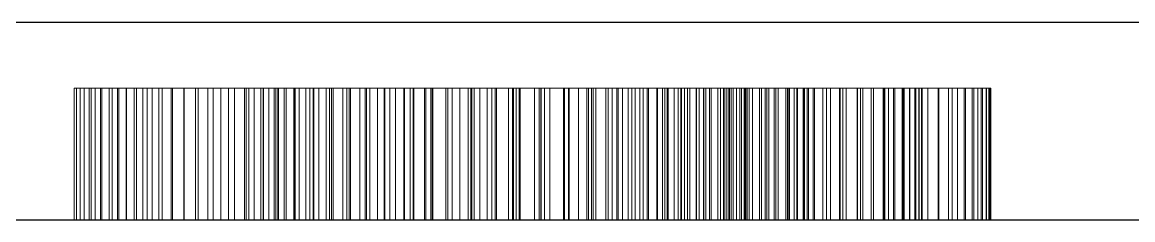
# Model space of a CAD drawing. Header units: millimetres. Extents: x 22 to 677, y 66 to 273.
# Drawn here: x 154.334 to 156.02, y 66.5 to 66.8 of the extents above; entities that cross this region are included whole.
import ezdxf

# ---------------------------------------------------------------- set-up
doc = ezdxf.new("R2010")
doc.units = ezdxf.units.MM
doc.linetypes.add('WP_HIDDEN', pattern=[2.3, 1.5, -0.8])
doc.layers.add('HIDDEN', color=7, linetype='WP_HIDDEN', lineweight=13)
doc.layers.add('VISIBLE', color=7, linetype='CONTINUOUS', lineweight=25)

msp = doc.modelspace()

# ---------------------------------------------------------------- linework, layer by layer
at = {"layer": 'HIDDEN'}
for p, q in [((154.67391, 66.7), (154.41304, 66.7)), ((154.41304, 66.5), (154.41304, 66.7)), ((154.41304, 66.7), (154.41692, 66.7)), ((154.41692, 66.5), (154.41692, 66.7)), ((154.41692, 66.7), (154.42204, 66.7)), ((154.42204, 66.5), (154.42204, 66.7)), ((154.42204, 66.7), (154.42841, 66.7)), ((154.42841, 66.5), (154.42841, 66.7)), ((154.42841, 66.7), (154.43601, 66.7)), ((154.43601, 66.5), (154.43601, 66.7)), ((154.43601, 66.7), (154.44485, 66.7)), ((154.43913, 66.5), (154.43913, 66.7)), ((154.43913, 66.7), (154.7, 66.7)), ((154.45299, 66.7), (154.43913, 66.7)), ((154.44485, 66.5), (154.44485, 66.7)), ((154.44485, 66.7), (154.45493, 66.7)), ((154.45299, 66.5), (154.45299, 66.7)), ((154.47065, 66.7), (154.45299, 66.7)), ((154.45493, 66.5), (154.45493, 66.7)), ((154.45493, 66.7), (154.46624, 66.7)), ((154.46624, 66.5), (154.46624, 66.7)), ((154.46624, 66.7), (154.4788, 66.7)), ((154.47065, 66.5), (154.47065, 66.7)), ((154.48091, 66.7), (154.47065, 66.7)), ((154.4788, 66.5), (154.4788, 66.7)), ((154.4788, 66.7), (154.4926, 66.7)), ((154.48091, 66.5), (154.48091, 66.7)), ((154.49212, 66.7), (154.48091, 66.7)), ((154.49212, 66.5), (154.49212, 66.7)), ((154.50428, 66.7), (154.49212, 66.7)), ((154.4926, 66.5), (154.4926, 66.7)), ((154.4926, 66.7), (154.50764, 66.7)), ((154.50428, 66.5), (154.50428, 66.7)), ((154.51739, 66.7), (154.50428, 66.7)), ((154.50764, 66.5), (154.50764, 66.7)), ((154.50764, 66.7), (154.52392, 66.7)), ((154.51739, 66.5), (154.51739, 66.7)), ((154.53145, 66.7), (154.51739, 66.7)), ((154.52392, 66.5), (154.52392, 66.7)), ((154.52392, 66.7), (154.54144, 66.7)), ((154.53145, 66.5), (154.53145, 66.7)), ((154.54647, 66.7), (154.53145, 66.7)), ((154.54144, 66.5), (154.54144, 66.7)), ((154.54144, 66.7), (154.5602, 66.7)), ((154.54647, 66.5), (154.54647, 66.7)), ((154.56243, 66.7), (154.54647, 66.7)), ((154.5602, 66.5), (154.5602, 66.7)), ((154.5602, 66.7), (154.5802, 66.7)), ((154.56243, 66.5), (154.56243, 66.7)), ((154.57935, 66.7), (154.56243, 66.7)), ((154.57935, 66.5), (154.57935, 66.7)), ((154.59721, 66.7), (154.57935, 66.7)), ((154.5802, 66.5), (154.5802, 66.7)), ((154.5802, 66.7), (154.60144, 66.7)), ((154.59721, 66.5), (154.59721, 66.7)), ((154.61603, 66.7), (154.59721, 66.7)), ((154.60144, 66.5), (154.60144, 66.7)), ((154.60144, 66.7), (154.62391, 66.7)), ((154.61603, 66.5), (154.61603, 66.7)), ((154.6358, 66.7), (154.61603, 66.7)), ((154.62391, 66.5), (154.62391, 66.7)), ((154.62391, 66.7), (154.64738, 66.7)), ((154.6358, 66.5), (154.6358, 66.7)), ((154.65652, 66.7), (154.6358, 66.7)), ((154.64738, 66.5), (154.64738, 66.7)), ((154.64738, 66.7), (154.67159, 66.7)), ((154.65652, 66.5), (154.65652, 66.7)), ((154.67804, 66.7), (154.65652, 66.7)), ((154.67159, 66.5), (154.67159, 66.7)), ((154.67159, 66.7), (154.69654, 66.7)), ((154.67391, 66.5), (154.67391, 66.7)), ((154.68613, 66.7), (154.67391, 66.7)), ((154.67804, 66.5), (154.67804, 66.7)), ((154.7002, 66.7), (154.67804, 66.7)), ((154.68613, 66.5), (154.68613, 66.7)), ((154.70032, 66.7), (154.68613, 66.7)), ((154.69654, 66.5), (154.69654, 66.7)), ((154.69654, 66.7), (154.72224, 66.7)), ((154.7, 66.5), (154.7, 66.7)), ((154.7, 66.7), (154.70838, 66.7)), ((154.7002, 66.5), (154.7002, 66.7)), ((154.72301, 66.7), (154.7002, 66.7)), ((154.70032, 66.5), (154.70032, 66.7)), ((154.71647, 66.7), (154.70032, 66.7)), ((154.70838, 66.5), (154.70838, 66.7)), ((154.70838, 66.7), (154.71902, 66.7)), ((154.71647, 66.5), (154.71647, 66.7)), ((154.7346, 66.7), (154.71647, 66.7)), ((154.71902, 66.5), (154.71902, 66.7)), ((154.71902, 66.7), (154.73193, 66.7)), ((154.72224, 66.5), (154.72224, 66.7)), ((154.72224, 66.7), (154.74867, 66.7)), ((154.72301, 66.5), (154.72301, 66.7)), ((154.74647, 66.7), (154.72301, 66.7)), ((154.73193, 66.5), (154.73193, 66.7)), ((154.73193, 66.7), (154.7471, 66.7)), ((154.7346, 66.5), (154.7346, 66.7)), ((154.7547, 66.7), (154.7346, 66.7)), ((154.74647, 66.5), (154.74647, 66.7)), ((154.77057, 66.7), (154.74647, 66.7)), ((154.7471, 66.5), (154.7471, 66.7)), ((154.7471, 66.7), (154.76454, 66.7)), ((154.74867, 66.5), (154.74867, 66.7)), ((154.74867, 66.7), (154.77585, 66.7)), ((154.7547, 66.5), (154.7547, 66.7)), ((154.77677, 66.7), (154.7547, 66.7)), ((154.76454, 66.5), (154.76454, 66.7)), ((154.76454, 66.7), (154.78424, 66.7)), ((154.77057, 66.5), (154.77057, 66.7)), ((154.79531, 66.7), (154.77057, 66.7)), ((154.77585, 66.5), (154.77585, 66.7)), ((154.77585, 66.7), (154.80377, 66.7)), ((154.77677, 66.5), (154.77677, 66.7)), ((154.8008, 66.7), (154.77677, 66.7)), ((154.78424, 66.5), (154.78424, 66.7)), ((154.78424, 66.7), (154.8062, 66.7)), ((154.8207, 66.7), (154.79531, 66.7)), ((154.79531, 66.5), (154.79531, 66.7)), ((154.8008, 66.5), (154.8008, 66.7)), ((154.82681, 66.7), (154.8008, 66.7)), ((154.80377, 66.5), (154.80377, 66.7)), ((154.80377, 66.7), (154.83243, 66.7)), ((154.8062, 66.5), (154.8062, 66.7)), ((154.8062, 66.7), (154.83043, 66.7)), ((154.84674, 66.7), (154.8207, 66.7)), ((154.8207, 66.5), (154.8207, 66.7)), ((154.82681, 66.5), (154.82681, 66.7)), ((154.85454, 66.7), (154.82681, 66.7)), ((154.83043, 66.5), (154.83043, 66.7)), ((154.83043, 66.7), (154.85659, 66.7)), ((154.83243, 66.5), (154.83243, 66.7)), ((154.83243, 66.7), (154.86183, 66.7)), ((154.87342, 66.7), (154.84674, 66.7)), ((154.84674, 66.5), (154.84674, 66.7)), ((154.85454, 66.5), (154.85454, 66.7)), ((154.88374, 66.7), (154.85454, 66.7)), ((154.85659, 66.5), (154.85659, 66.7)), ((154.85659, 66.7), (154.88433, 66.7)), ((154.86183, 66.5), (154.86183, 66.7)), ((154.86183, 66.7), (154.89197, 66.7)), ((154.90075, 66.7), (154.87342, 66.7)), ((154.87342, 66.5), (154.87342, 66.7)), ((154.88374, 66.5), (154.88374, 66.7)), ((154.91441, 66.7), (154.88374, 66.7)), ((154.88433, 66.5), (154.88433, 66.7)), ((154.88433, 66.7), (154.91365, 66.7)), ((154.89197, 66.5), (154.89197, 66.7)), ((154.89197, 66.7), (154.92286, 66.7)), ((154.92872, 66.7), (154.90075, 66.7)), ((154.90075, 66.5), (154.90075, 66.7)), ((154.91365, 66.5), (154.91365, 66.7)), ((154.91365, 66.7), (154.94457, 66.7)), ((154.91441, 66.5), (154.91441, 66.7)), ((154.94656, 66.7), (154.91441, 66.7)), ((154.92286, 66.5), (154.92286, 66.7)), ((154.92286, 66.7), (154.95448, 66.7)), ((154.92754, 66.5), (154.92754, 66.7)), ((154.92754, 66.7), (154.98034, 66.7)), ((154.95652, 66.7), (154.92754, 66.7)), ((154.95734, 66.7), (154.92872, 66.7)), ((154.92872, 66.5), (154.92872, 66.7)), ((154.94457, 66.5), (154.94457, 66.7)), ((154.94457, 66.7), (154.97706, 66.7)), ((154.94656, 66.5), (154.94656, 66.7)), ((154.98017, 66.7), (154.94656, 66.7)), ((154.95448, 66.5), (154.95448, 66.7)), ((154.95448, 66.7), (154.98685, 66.7)), ((154.95652, 66.5), (154.95652, 66.7)), ((154.99855, 66.7), (154.95652, 66.7)), ((155.01651, 66.7), (154.95734, 66.7)), ((154.95734, 66.5), (154.95734, 66.7)), ((154.97706, 66.5), (154.97706, 66.7)), ((154.97706, 66.7), (155.01114, 66.7)), ((154.98017, 66.5), (154.98017, 66.7)), ((155.01526, 66.7), (154.98017, 66.7)), ((154.98034, 66.5), (154.98034, 66.7)), ((154.98034, 66.7), (155.02862, 66.7)), ((154.98685, 66.5), (154.98685, 66.7)), ((154.98685, 66.7), (155.01996, 66.7)), ((154.99855, 66.5), (154.99855, 66.7)), ((155.0397, 66.7), (154.99855, 66.7)), ((155.01114, 66.5), (155.01114, 66.7)), ((155.01114, 66.7), (155.04681, 66.7)), ((155.01526, 66.5), (155.01526, 66.7)), ((155.05182, 66.7), (155.01526, 66.7)), ((155.07826, 66.7), (155.01651, 66.7)), ((155.01651, 66.5), (155.01651, 66.7)), ((155.01996, 66.5), (155.01996, 66.7)), ((155.01996, 66.7), (155.05381, 66.7)), ((155.02862, 66.5), (155.02862, 66.7)), ((155.02862, 66.7), (155.07237, 66.7)), ((155.0397, 66.5), (155.0397, 66.7)), ((155.0798, 66.7), (155.0397, 66.7)), ((155.04681, 66.5), (155.04681, 66.7)), ((155.04681, 66.7), (155.08406, 66.7)), ((155.05182, 66.5), (155.05182, 66.7)), ((155.08986, 66.7), (155.05182, 66.7)), ((155.05381, 66.5), (155.05381, 66.7)), ((155.05381, 66.7), (155.08841, 66.7)), ((155.07237, 66.5), (155.07237, 66.7)), ((155.07237, 66.7), (155.11159, 66.7)), ((155.12131, 66.7), (155.07826, 66.7)), ((155.07826, 66.5), (155.07826, 66.7)), ((155.0798, 66.5), (155.0798, 66.7)), ((155.11886, 66.7), (155.0798, 66.7)), ((155.08406, 66.5), (155.08406, 66.7)), ((155.08406, 66.7), (155.12158, 66.7)), ((155.08841, 66.5), (155.08841, 66.7)), ((155.08841, 66.7), (155.12675, 66.7)), ((155.08986, 66.5), (155.08986, 66.7)), ((155.13498, 66.7), (155.08986, 66.7)), ((155.11159, 66.5), (155.11159, 66.7)), ((155.11159, 66.7), (155.15589, 66.7)), ((155.11886, 66.5), (155.11886, 66.7)), ((155.15688, 66.7), (155.11886, 66.7)), ((155.1635, 66.7), (155.12131, 66.7)), ((155.12131, 66.5), (155.12131, 66.7)), ((155.12158, 66.5), (155.12158, 66.7)), ((155.12158, 66.7), (155.15734, 66.7)), ((155.12675, 66.5), (155.12675, 66.7)), ((155.12675, 66.7), (155.16427, 66.7)), ((155.13498, 66.5), (155.13498, 66.7)), ((155.17831, 66.7), (155.13498, 66.7)), ((155.15589, 66.5), (155.15589, 66.7)), ((155.15589, 66.7), (155.19819, 66.7)), ((155.15688, 66.5), (155.15688, 66.7)), ((155.19386, 66.7), (155.15688, 66.7)), ((155.15734, 66.5), (155.15734, 66.7)), ((155.15734, 66.7), (155.19133, 66.7)), ((155.20482, 66.7), (155.1635, 66.7)), ((155.1635, 66.5), (155.1635, 66.7)), ((155.16427, 66.5), (155.16427, 66.7)), ((155.16427, 66.7), (155.20094, 66.7)), ((155.17831, 66.5), (155.17831, 66.7)), ((155.21985, 66.7), (155.17831, 66.7)), ((155.19133, 66.5), (155.19133, 66.7)), ((155.19133, 66.7), (155.22355, 66.7)), ((155.19386, 66.5), (155.19386, 66.7)), ((155.2298, 66.7), (155.19386, 66.7)), ((155.19819, 66.5), (155.19819, 66.7)), ((155.19819, 66.7), (155.2385, 66.7)), ((155.20094, 66.5), (155.20094, 66.7)), ((155.20094, 66.7), (155.23678, 66.7)), ((155.24529, 66.7), (155.20482, 66.7)), ((155.20482, 66.5), (155.20482, 66.7)), ((155.21985, 66.5), (155.21985, 66.7)), ((155.2596, 66.7), (155.21985, 66.7)), ((155.22355, 66.5), (155.22355, 66.7)), ((155.22355, 66.7), (155.25401, 66.7)), ((155.2298, 66.5), (155.2298, 66.7)), ((155.2647, 66.7), (155.2298, 66.7)), ((155.23678, 66.5), (155.23678, 66.7)), ((155.23678, 66.7), (155.27177, 66.7)), ((155.2385, 66.5), (155.2385, 66.7)), ((155.2385, 66.7), (155.27681, 66.7)), ((155.2849, 66.7), (155.24529, 66.7)), ((155.24529, 66.5), (155.24529, 66.7)), ((155.25401, 66.5), (155.25401, 66.7)), ((155.25401, 66.7), (155.2827, 66.7)), ((155.2596, 66.5), (155.2596, 66.7)), ((155.29757, 66.7), (155.2596, 66.7)), ((155.2647, 66.5), (155.2647, 66.7)), ((155.29855, 66.7), (155.2647, 66.7)), ((155.27177, 66.5), (155.27177, 66.7)), ((155.27177, 66.7), (155.30593, 66.7)), ((155.27681, 66.5), (155.27681, 66.7)), ((155.27681, 66.7), (155.31313, 66.7)), ((155.2827, 66.5), (155.2827, 66.7)), ((155.2827, 66.7), (155.30962, 66.7)), ((155.32364, 66.7), (155.2849, 66.7)), ((155.2849, 66.5), (155.2849, 66.7)), ((155.29757, 66.5), (155.29757, 66.7)), ((155.33374, 66.7), (155.29757, 66.7)), ((155.29855, 66.5), (155.29855, 66.7)), ((155.3147, 66.7), (155.29855, 66.7)), ((155.30593, 66.5), (155.30593, 66.7)), ((155.30593, 66.7), (155.33925, 66.7)), ((155.30962, 66.5), (155.30962, 66.7)), ((155.30962, 66.7), (155.33478, 66.7)), ((155.31313, 66.5), (155.31313, 66.7)), ((155.31313, 66.7), (155.34746, 66.7)), ((155.3147, 66.5), (155.3147, 66.7)), ((155.3298, 66.7), (155.3147, 66.7)), ((155.36153, 66.7), (155.32364, 66.7)), ((155.32364, 66.5), (155.32364, 66.7)), ((155.3298, 66.5), (155.3298, 66.7)), ((155.34386, 66.7), (155.3298, 66.7)), ((155.33374, 66.5), (155.33374, 66.7)), ((155.36813, 66.7), (155.33374, 66.7)), ((155.33478, 66.5), (155.33478, 66.7)), ((155.33478, 66.7), (155.35754, 66.7)), ((155.33925, 66.5), (155.33925, 66.7)), ((155.33925, 66.7), (155.37174, 66.7)), ((155.34386, 66.5), (155.34386, 66.7)), ((155.35688, 66.7), (155.34386, 66.7)), ((155.34746, 66.5), (155.34746, 66.7)), ((155.34746, 66.7), (155.3798, 66.7)), ((155.35688, 66.5), (155.35688, 66.7)), ((155.36886, 66.7), (155.35688, 66.7)), ((155.35754, 66.5), (155.35754, 66.7)), ((155.35754, 66.7), (155.37726, 66.7)), ((155.39855, 66.7), (155.36153, 66.7)), ((155.36153, 66.5), (155.36153, 66.7)), ((155.36813, 66.5), (155.36813, 66.7)), ((155.40072, 66.7), (155.36813, 66.7)), ((155.36886, 66.5), (155.36886, 66.7)), ((155.3798, 66.7), (155.36886, 66.7)), ((155.37174, 66.5), (155.37174, 66.7)), ((155.37174, 66.7), (155.40339, 66.7)), ((155.37726, 66.5), (155.37726, 66.7)), ((155.37726, 66.7), (155.39395, 66.7)), ((155.3798, 66.5), (155.3798, 66.7)), ((155.3798, 66.7), (155.41014, 66.7)), ((155.3897, 66.7), (155.3798, 66.7)), ((155.3897, 66.5), (155.3897, 66.7)), ((155.39855, 66.7), (155.3897, 66.7)), ((155.39395, 66.5), (155.39395, 66.7)), ((155.39395, 66.7), (155.40761, 66.7)), ((155.39855, 66.5), (155.39855, 66.7)), ((155.40636, 66.7), (155.39855, 66.7)), ((155.43407, 66.7), (155.39855, 66.7)), ((155.40072, 66.5), (155.40072, 66.7)), ((155.43045, 66.7), (155.40072, 66.7)), ((155.40339, 66.5), (155.40339, 66.7)), ((155.40339, 66.7), (155.43419, 66.7)), ((155.40636, 66.5), (155.40636, 66.7)), ((155.41313, 66.7), (155.40636, 66.7)), ((155.45303, 66.7), (155.40725, 66.7)), ((155.40725, 66.5), (155.40725, 66.7)), ((155.40725, 66.7), (155.44237, 66.7)), ((155.40761, 66.5), (155.40761, 66.7)), ((155.40761, 66.7), (155.41823, 66.7)), ((155.41014, 66.5), (155.41014, 66.7)), ((155.41014, 66.7), (155.43766, 66.7)), ((155.41313, 66.5), (155.41313, 66.7)), ((155.42355, 66.7), (155.41313, 66.7)), ((155.41823, 66.5), (155.41823, 66.7)), ((155.41823, 66.7), (155.42582, 66.7)), ((155.42355, 66.5), (155.42355, 66.7)), ((155.4298, 66.7), (155.42355, 66.7)), ((155.42582, 66.5), (155.42582, 66.7)), ((155.42582, 66.7), (155.43037, 66.7)), ((155.4298, 66.5), (155.4298, 66.7)), ((155.43188, 66.7), (155.4298, 66.7)), ((155.43037, 66.5), (155.43037, 66.7)), ((155.43037, 66.7), (155.43188, 66.7)), ((155.43045, 66.5), (155.43045, 66.7)), ((155.4562, 66.7), (155.43045, 66.7)), ((155.43188, 66.5), (155.43188, 66.7)), ((155.46744, 66.7), (155.43407, 66.7)), ((155.43407, 66.5), (155.43407, 66.7)), ((155.43419, 66.5), (155.43419, 66.7)), ((155.43419, 66.7), (155.46416, 66.7)), ((155.43766, 66.5), (155.43766, 66.7)), ((155.43766, 66.7), (155.4615, 66.7)), ((155.44237, 66.5), (155.44237, 66.7)), ((155.44237, 66.7), (155.47527, 66.7)), ((155.4962, 66.7), (155.45303, 66.7)), ((155.45303, 66.5), (155.45303, 66.7)), ((155.4562, 66.5), (155.4562, 66.7)), ((155.478, 66.7), (155.4562, 66.7)), ((155.4615, 66.5), (155.4615, 66.7)), ((155.4615, 66.7), (155.48168, 66.7)), ((155.46416, 66.5), (155.46416, 66.7)), ((155.46416, 66.7), (155.4933, 66.7)), ((155.49865, 66.7), (155.46744, 66.7)), ((155.46744, 66.5), (155.46744, 66.7)), ((155.47527, 66.5), (155.47527, 66.7)), ((155.47527, 66.7), (155.50596, 66.7)), ((155.478, 66.5), (155.478, 66.7)), ((155.49583, 66.7), (155.478, 66.7)), ((155.48168, 66.5), (155.48168, 66.7)), ((155.48168, 66.7), (155.49819, 66.7)), ((155.4933, 66.5), (155.4933, 66.7)), ((155.4933, 66.7), (155.52159, 66.7)), ((155.49583, 66.5), (155.49583, 66.7)), ((155.5097, 66.7), (155.49583, 66.7)), ((155.53673, 66.7), (155.4962, 66.7)), ((155.4962, 66.5), (155.4962, 66.7)), ((155.49819, 66.5), (155.49819, 66.7)), ((155.49819, 66.7), (155.51103, 66.7)), ((155.52772, 66.7), (155.49865, 66.7)), ((155.49865, 66.5), (155.49865, 66.7)), ((155.50596, 66.5), (155.50596, 66.7)), ((155.50596, 66.7), (155.53442, 66.7)), ((155.5097, 66.5), (155.5097, 66.7)), ((155.51961, 66.7), (155.5097, 66.7)), ((155.51103, 66.5), (155.51103, 66.7)), ((155.51103, 66.7), (155.5202, 66.7)), ((155.51961, 66.5), (155.51961, 66.7)), ((155.52555, 66.7), (155.51961, 66.7)), ((155.5202, 66.5), (155.5202, 66.7)), ((155.5202, 66.7), (155.5257, 66.7)), ((155.52159, 66.5), (155.52159, 66.7)), ((155.52159, 66.7), (155.54905, 66.7)), ((155.52555, 66.5), (155.52555, 66.7)), ((155.52754, 66.7), (155.52555, 66.7)), ((155.5257, 66.5), (155.5257, 66.7)), ((155.5257, 66.7), (155.52754, 66.7)), ((155.52754, 66.5), (155.52754, 66.7)), ((155.55463, 66.7), (155.52772, 66.7)), ((155.52772, 66.5), (155.52772, 66.7)), ((155.53442, 66.5), (155.53442, 66.7)), ((155.53442, 66.7), (155.56067, 66.7)), ((155.57464, 66.7), (155.53673, 66.7)), ((155.53673, 66.5), (155.53673, 66.7)), ((155.54905, 66.5), (155.54905, 66.7)), ((155.54905, 66.7), (155.57567, 66.7)), ((155.57939, 66.7), (155.55463, 66.7)), ((155.55463, 66.5), (155.55463, 66.7)), ((155.56067, 66.5), (155.56067, 66.7)), ((155.56067, 66.7), (155.58469, 66.7)), ((155.60992, 66.7), (155.57464, 66.7)), ((155.57464, 66.5), (155.57464, 66.7)), ((155.57567, 66.5), (155.57567, 66.7)), ((155.57567, 66.7), (155.60145, 66.7)), ((155.602, 66.7), (155.57939, 66.7)), ((155.57939, 66.5), (155.57939, 66.7)), ((155.58469, 66.5), (155.58469, 66.7)), ((155.58469, 66.7), (155.6065, 66.7)), ((155.60145, 66.5), (155.60145, 66.7)), ((155.60145, 66.7), (155.62602, 66.7)), ((155.62246, 66.7), (155.602, 66.7)), ((155.602, 66.5), (155.602, 66.7)), ((155.6065, 66.5), (155.6065, 66.7)), ((155.6065, 66.7), (155.62609, 66.7)), ((155.64257, 66.7), (155.60992, 66.7)), ((155.60992, 66.5), (155.60992, 66.7)), ((155.64064, 66.7), (155.62246, 66.7)), ((155.62246, 66.5), (155.62246, 66.7)), ((155.62602, 66.5), (155.62602, 66.7)), ((155.62602, 66.7), (155.649, 66.7)), ((155.62609, 66.5), (155.62609, 66.7)), ((155.62609, 66.7), (155.64341, 66.7)), ((155.65639, 66.7), (155.64064, 66.7)), ((155.64064, 66.5), (155.64064, 66.7)), ((155.6726, 66.7), (155.64257, 66.7)), ((155.64257, 66.5), (155.64257, 66.7)), ((155.64341, 66.5), (155.64341, 66.7)), ((155.64341, 66.7), (155.65842, 66.7)), ((155.649, 66.5), (155.649, 66.7)), ((155.649, 66.7), (155.6704, 66.7)), ((155.66971, 66.7), (155.65639, 66.7)), ((155.65639, 66.5), (155.65639, 66.7)), ((155.65842, 66.5), (155.65842, 66.7)), ((155.65842, 66.7), (155.67113, 66.7)), ((155.68062, 66.7), (155.66971, 66.7)), ((155.66971, 66.5), (155.66971, 66.7)), ((155.6704, 66.5), (155.6704, 66.7)), ((155.6704, 66.7), (155.69022, 66.7)), ((155.67113, 66.5), (155.67113, 66.7)), ((155.67113, 66.7), (155.68152, 66.7)), ((155.7, 66.7), (155.6726, 66.7)), ((155.6726, 66.5), (155.6726, 66.7)), ((155.6891, 66.7), (155.68062, 66.7)), ((155.68062, 66.5), (155.68062, 66.7)), ((155.68152, 66.5), (155.68152, 66.7)), ((155.68152, 66.7), (155.68961, 66.7)), ((155.69515, 66.7), (155.6891, 66.7)), ((155.6891, 66.5), (155.6891, 66.7)), ((155.68961, 66.5), (155.68961, 66.7)), ((155.68961, 66.7), (155.69538, 66.7)), ((155.69022, 66.5), (155.69022, 66.7)), ((155.69022, 66.7), (155.70845, 66.7)), ((155.69879, 66.7), (155.69515, 66.7)), ((155.69515, 66.5), (155.69515, 66.7)), ((155.69538, 66.5), (155.69538, 66.7)), ((155.69538, 66.7), (155.69885, 66.7)), ((155.7, 66.7), (155.69879, 66.7)), ((155.69879, 66.5), (155.69879, 66.7)), ((155.69885, 66.5), (155.69885, 66.7)), ((155.69885, 66.7), (155.7, 66.7)), ((155.72446, 66.7), (155.7, 66.7)), ((155.7, 66.5), (155.7, 66.7)), ((155.70845, 66.5), (155.70845, 66.7)), ((155.70845, 66.7), (155.72509, 66.7)), ((155.74565, 66.7), (155.72446, 66.7)), ((155.72446, 66.5), (155.72446, 66.7)), ((155.72509, 66.5), (155.72509, 66.7)), ((155.72509, 66.7), (155.74015, 66.7)), ((155.74015, 66.5), (155.74015, 66.7)), ((155.74015, 66.7), (155.75362, 66.7)), ((155.76359, 66.7), (155.74565, 66.7)), ((155.74565, 66.5), (155.74565, 66.7)), ((155.75362, 66.5), (155.75362, 66.7)), ((155.75362, 66.7), (155.76551, 66.7)), ((155.77826, 66.7), (155.76359, 66.7)), ((155.76359, 66.5), (155.76359, 66.7)), ((155.76551, 66.5), (155.76551, 66.7)), ((155.76551, 66.7), (155.77582, 66.7)), ((155.77582, 66.5), (155.77582, 66.7)), ((155.77582, 66.7), (155.78453, 66.7)), ((155.78967, 66.7), (155.77826, 66.7)), ((155.77826, 66.5), (155.77826, 66.7)), ((155.78453, 66.5), (155.78453, 66.7)), ((155.78453, 66.7), (155.79167, 66.7)), ((155.79783, 66.7), (155.78967, 66.7)), ((155.78967, 66.5), (155.78967, 66.7)), ((155.79167, 66.5), (155.79167, 66.7)), ((155.79167, 66.7), (155.79721, 66.7)), ((155.79721, 66.5), (155.79721, 66.7)), ((155.79721, 66.7), (155.80118, 66.7)), ((155.80272, 66.7), (155.79783, 66.7)), ((155.79783, 66.5), (155.79783, 66.7)), ((155.80118, 66.5), (155.80118, 66.7)), ((155.80118, 66.7), (155.80356, 66.7)), ((155.80435, 66.7), (155.80272, 66.7)), ((155.80272, 66.5), (155.80272, 66.7)), ((155.80356, 66.5), (155.80356, 66.7)), ((155.80356, 66.7), (155.80435, 66.7)), ((155.80435, 66.5), (155.80435, 66.7)), ((154.41304, 66.5), (154.67391, 66.5)), ((154.41692, 66.5), (154.41304, 66.5)), ((154.42204, 66.5), (154.41692, 66.5)), ((154.42841, 66.5), (154.42204, 66.5)), ((154.43601, 66.5), (154.42841, 66.5)), ((154.44485, 66.5), (154.43601, 66.5)), ((154.43913, 66.5), (154.45299, 66.5)), ((154.7, 66.5), (154.43913, 66.5)), ((154.45493, 66.5), (154.44485, 66.5)), ((154.45299, 66.5), (154.47065, 66.5)), ((154.46624, 66.5), (154.45493, 66.5)), ((154.4788, 66.5), (154.46624, 66.5)), ((154.47065, 66.5), (154.48091, 66.5)), ((154.4926, 66.5), (154.4788, 66.5)), ((154.48091, 66.5), (154.49212, 66.5)), ((154.49212, 66.5), (154.50428, 66.5)), ((154.50764, 66.5), (154.4926, 66.5)), ((154.50428, 66.5), (154.51739, 66.5)), ((154.52392, 66.5), (154.50764, 66.5)), ((154.51739, 66.5), (154.53145, 66.5)), ((154.54144, 66.5), (154.52392, 66.5)), ((154.53145, 66.5), (154.54647, 66.5)), ((154.5602, 66.5), (154.54144, 66.5)), ((154.54647, 66.5), (154.56243, 66.5)), ((154.5802, 66.5), (154.5602, 66.5)), ((154.56243, 66.5), (154.57935, 66.5)), ((154.57935, 66.5), (154.59721, 66.5)), ((154.60144, 66.5), (154.5802, 66.5)), ((154.59721, 66.5), (154.61603, 66.5)), ((154.62391, 66.5), (154.60144, 66.5)), ((154.61603, 66.5), (154.6358, 66.5)), ((154.64738, 66.5), (154.62391, 66.5)), ((154.6358, 66.5), (154.65652, 66.5)), ((154.67159, 66.5), (154.64738, 66.5)), ((154.65652, 66.5), (154.67804, 66.5)), ((154.69654, 66.5), (154.67159, 66.5)), ((154.67391, 66.5), (154.68613, 66.5)), ((154.67804, 66.5), (154.7002, 66.5)), ((154.68613, 66.5), (154.70032, 66.5)), ((154.72224, 66.5), (154.69654, 66.5)), ((154.70838, 66.5), (154.7, 66.5)), ((154.7002, 66.5), (154.72301, 66.5)), ((154.70032, 66.5), (154.71647, 66.5)), ((154.71902, 66.5), (154.70838, 66.5)), ((154.71647, 66.5), (154.7346, 66.5)), ((154.73193, 66.5), (154.71902, 66.5)), ((154.74867, 66.5), (154.72224, 66.5)), ((154.72301, 66.5), (154.74647, 66.5)), ((154.7471, 66.5), (154.73193, 66.5)), ((154.7346, 66.5), (154.7547, 66.5)), ((154.74647, 66.5), (154.77057, 66.5)), ((154.76454, 66.5), (154.7471, 66.5)), ((154.77585, 66.5), (154.74867, 66.5)), ((154.7547, 66.5), (154.77677, 66.5)), ((154.78424, 66.5), (154.76454, 66.5)), ((154.77057, 66.5), (154.79531, 66.5)), ((154.80377, 66.5), (154.77585, 66.5)), ((154.77677, 66.5), (154.8008, 66.5)), ((154.8062, 66.5), (154.78424, 66.5)), ((154.79531, 66.5), (154.8207, 66.5)), ((154.8008, 66.5), (154.82681, 66.5)), ((154.83243, 66.5), (154.80377, 66.5)), ((154.83043, 66.5), (154.8062, 66.5)), ((154.8207, 66.5), (154.84674, 66.5)), ((154.82681, 66.5), (154.85454, 66.5)), ((154.85659, 66.5), (154.83043, 66.5)), ((154.86183, 66.5), (154.83243, 66.5)), ((154.84674, 66.5), (154.87342, 66.5)), ((154.85454, 66.5), (154.88374, 66.5)), ((154.88433, 66.5), (154.85659, 66.5)), ((154.89197, 66.5), (154.86183, 66.5)), ((154.87342, 66.5), (154.90075, 66.5)), ((154.88374, 66.5), (154.91441, 66.5)), ((154.91365, 66.5), (154.88433, 66.5)), ((154.92286, 66.5), (154.89197, 66.5)), ((154.90075, 66.5), (154.92872, 66.5)), ((154.94457, 66.5), (154.91365, 66.5)), ((154.91441, 66.5), (154.94656, 66.5)), ((154.95448, 66.5), (154.92286, 66.5)), ((154.92754, 66.5), (154.95652, 66.5)), ((154.98034, 66.5), (154.92754, 66.5)), ((154.92872, 66.5), (154.95734, 66.5)), ((154.97706, 66.5), (154.94457, 66.5)), ((154.94656, 66.5), (154.98017, 66.5)), ((154.98685, 66.5), (154.95448, 66.5)), ((154.95652, 66.5), (154.99855, 66.5)), ((154.95734, 66.5), (155.01651, 66.5)), ((155.01114, 66.5), (154.97706, 66.5)), ((154.98017, 66.5), (155.01526, 66.5)), ((155.02862, 66.5), (154.98034, 66.5)), ((155.01996, 66.5), (154.98685, 66.5)), ((154.99855, 66.5), (155.0397, 66.5)), ((155.04681, 66.5), (155.01114, 66.5)), ((155.01526, 66.5), (155.05182, 66.5)), ((155.01651, 66.5), (155.07826, 66.5)), ((155.05381, 66.5), (155.01996, 66.5)), ((155.07237, 66.5), (155.02862, 66.5)), ((155.0397, 66.5), (155.0798, 66.5)), ((155.08406, 66.5), (155.04681, 66.5)), ((155.05182, 66.5), (155.08986, 66.5)), ((155.08841, 66.5), (155.05381, 66.5)), ((155.11159, 66.5), (155.07237, 66.5)), ((155.07826, 66.5), (155.12131, 66.5)), ((155.0798, 66.5), (155.11886, 66.5)), ((155.12158, 66.5), (155.08406, 66.5)), ((155.12675, 66.5), (155.08841, 66.5)), ((155.08986, 66.5), (155.13498, 66.5)), ((155.15589, 66.5), (155.11159, 66.5)), ((155.11886, 66.5), (155.15688, 66.5)), ((155.12131, 66.5), (155.1635, 66.5)), ((155.15734, 66.5), (155.12158, 66.5)), ((155.16427, 66.5), (155.12675, 66.5)), ((155.13498, 66.5), (155.17831, 66.5)), ((155.19819, 66.5), (155.15589, 66.5)), ((155.15688, 66.5), (155.19386, 66.5)), ((155.19133, 66.5), (155.15734, 66.5)), ((155.1635, 66.5), (155.20482, 66.5)), ((155.20094, 66.5), (155.16427, 66.5)), ((155.17831, 66.5), (155.21985, 66.5)), ((155.22355, 66.5), (155.19133, 66.5)), ((155.19386, 66.5), (155.2298, 66.5)), ((155.2385, 66.5), (155.19819, 66.5)), ((155.23678, 66.5), (155.20094, 66.5)), ((155.20482, 66.5), (155.24529, 66.5)), ((155.21985, 66.5), (155.2596, 66.5)), ((155.25401, 66.5), (155.22355, 66.5)), ((155.2298, 66.5), (155.2647, 66.5)), ((155.27177, 66.5), (155.23678, 66.5)), ((155.27681, 66.5), (155.2385, 66.5)), ((155.24529, 66.5), (155.2849, 66.5)), ((155.2827, 66.5), (155.25401, 66.5)), ((155.2596, 66.5), (155.29757, 66.5)), ((155.2647, 66.5), (155.29855, 66.5)), ((155.30593, 66.5), (155.27177, 66.5)), ((155.31313, 66.5), (155.27681, 66.5)), ((155.30962, 66.5), (155.2827, 66.5)), ((155.2849, 66.5), (155.32364, 66.5)), ((155.29757, 66.5), (155.33374, 66.5)), ((155.29855, 66.5), (155.3147, 66.5)), ((155.33925, 66.5), (155.30593, 66.5)), ((155.33478, 66.5), (155.30962, 66.5)), ((155.34746, 66.5), (155.31313, 66.5)), ((155.3147, 66.5), (155.3298, 66.5)), ((155.32364, 66.5), (155.36153, 66.5)), ((155.3298, 66.5), (155.34386, 66.5)), ((155.33374, 66.5), (155.36813, 66.5)), ((155.35754, 66.5), (155.33478, 66.5)), ((155.37174, 66.5), (155.33925, 66.5)), ((155.34386, 66.5), (155.35688, 66.5)), ((155.3798, 66.5), (155.34746, 66.5)), ((155.35688, 66.5), (155.36886, 66.5)), ((155.37726, 66.5), (155.35754, 66.5)), ((155.36153, 66.5), (155.39855, 66.5)), ((155.36813, 66.5), (155.40072, 66.5)), ((155.36886, 66.5), (155.3798, 66.5)), ((155.40339, 66.5), (155.37174, 66.5)), ((155.39395, 66.5), (155.37726, 66.5)), ((155.3798, 66.5), (155.3897, 66.5)), ((155.41014, 66.5), (155.3798, 66.5)), ((155.3897, 66.5), (155.39855, 66.5)), ((155.40761, 66.5), (155.39395, 66.5)), ((155.39855, 66.5), (155.43407, 66.5)), ((155.39855, 66.5), (155.40636, 66.5)), ((155.40072, 66.5), (155.43045, 66.5)), ((155.43419, 66.5), (155.40339, 66.5)), ((155.40636, 66.5), (155.41313, 66.5)), ((155.40725, 66.5), (155.45303, 66.5)), ((155.44237, 66.5), (155.40725, 66.5)), ((155.41823, 66.5), (155.40761, 66.5)), ((155.43766, 66.5), (155.41014, 66.5)), ((155.41313, 66.5), (155.42355, 66.5)), ((155.42582, 66.5), (155.41823, 66.5)), ((155.42355, 66.5), (155.4298, 66.5)), ((155.43037, 66.5), (155.42582, 66.5)), ((155.4298, 66.5), (155.43188, 66.5)), ((155.43188, 66.5), (155.43037, 66.5)), ((155.43045, 66.5), (155.4562, 66.5)), ((155.43407, 66.5), (155.46744, 66.5)), ((155.46416, 66.5), (155.43419, 66.5)), ((155.4615, 66.5), (155.43766, 66.5)), ((155.47527, 66.5), (155.44237, 66.5)), ((155.45303, 66.5), (155.4962, 66.5)), ((155.4562, 66.5), (155.478, 66.5)), ((155.48168, 66.5), (155.4615, 66.5)), ((155.4933, 66.5), (155.46416, 66.5)), ((155.46744, 66.5), (155.49865, 66.5)), ((155.50596, 66.5), (155.47527, 66.5)), ((155.478, 66.5), (155.49583, 66.5)), ((155.49819, 66.5), (155.48168, 66.5)), ((155.52159, 66.5), (155.4933, 66.5)), ((155.49583, 66.5), (155.5097, 66.5)), ((155.4962, 66.5), (155.53673, 66.5)), ((155.51103, 66.5), (155.49819, 66.5)), ((155.49865, 66.5), (155.52772, 66.5)), ((155.53442, 66.5), (155.50596, 66.5)), ((155.5097, 66.5), (155.51961, 66.5)), ((155.5202, 66.5), (155.51103, 66.5)), ((155.51961, 66.5), (155.52555, 66.5)), ((155.5257, 66.5), (155.5202, 66.5)), ((155.54905, 66.5), (155.52159, 66.5)), ((155.52555, 66.5), (155.52754, 66.5)), ((155.52754, 66.5), (155.5257, 66.5)), ((155.52772, 66.5), (155.55463, 66.5)), ((155.56067, 66.5), (155.53442, 66.5)), ((155.53673, 66.5), (155.57464, 66.5)), ((155.57567, 66.5), (155.54905, 66.5)), ((155.55463, 66.5), (155.57939, 66.5)), ((155.58469, 66.5), (155.56067, 66.5)), ((155.57464, 66.5), (155.60992, 66.5)), ((155.60145, 66.5), (155.57567, 66.5)), ((155.57939, 66.5), (155.602, 66.5)), ((155.6065, 66.5), (155.58469, 66.5)), ((155.62602, 66.5), (155.60145, 66.5)), ((155.602, 66.5), (155.62246, 66.5)), ((155.62609, 66.5), (155.6065, 66.5)), ((155.60992, 66.5), (155.64257, 66.5)), ((155.62246, 66.5), (155.64064, 66.5)), ((155.649, 66.5), (155.62602, 66.5)), ((155.64341, 66.5), (155.62609, 66.5)), ((155.64064, 66.5), (155.65639, 66.5)), ((155.64257, 66.5), (155.6726, 66.5)), ((155.65842, 66.5), (155.64341, 66.5)), ((155.6704, 66.5), (155.649, 66.5)), ((155.65639, 66.5), (155.66971, 66.5)), ((155.67113, 66.5), (155.65842, 66.5)), ((155.66971, 66.5), (155.68062, 66.5)), ((155.69022, 66.5), (155.6704, 66.5)), ((155.68152, 66.5), (155.67113, 66.5)), ((155.6726, 66.5), (155.7, 66.5)), ((155.68062, 66.5), (155.6891, 66.5)), ((155.68961, 66.5), (155.68152, 66.5)), ((155.6891, 66.5), (155.69515, 66.5)), ((155.69538, 66.5), (155.68961, 66.5)), ((155.70845, 66.5), (155.69022, 66.5)), ((155.69515, 66.5), (155.69879, 66.5)), ((155.69885, 66.5), (155.69538, 66.5)), ((155.69879, 66.5), (155.7, 66.5)), ((155.7, 66.5), (155.69885, 66.5)), ((155.7, 66.5), (155.72446, 66.5)), ((155.72509, 66.5), (155.70845, 66.5)), ((155.72446, 66.5), (155.74565, 66.5)), ((155.74015, 66.5), (155.72509, 66.5)), ((155.75362, 66.5), (155.74015, 66.5)), ((155.74565, 66.5), (155.76359, 66.5)), ((155.76551, 66.5), (155.75362, 66.5)), ((155.76359, 66.5), (155.77826, 66.5)), ((155.77582, 66.5), (155.76551, 66.5)), ((155.78453, 66.5), (155.77582, 66.5)), ((155.77826, 66.5), (155.78967, 66.5)), ((155.79167, 66.5), (155.78453, 66.5)), ((155.78967, 66.5), (155.79783, 66.5)), ((155.79721, 66.5), (155.79167, 66.5)), ((155.80118, 66.5), (155.79721, 66.5)), ((155.79783, 66.5), (155.80272, 66.5)), ((155.80356, 66.5), (155.80118, 66.5)), ((155.80272, 66.5), (155.80435, 66.5)), ((155.80435, 66.5), (155.80356, 66.5))]:
    msp.add_line(p, q, dxfattribs=at)
at = {"layer": 'VISIBLE'}
for p, q in [((136.40632, 66.8), (185.59368, 66.8)), ((136.40632, 66.5), (185.59368, 66.5))]:
    msp.add_line(p, q, dxfattribs=at)

doc.saveas('drawing.dxf')
